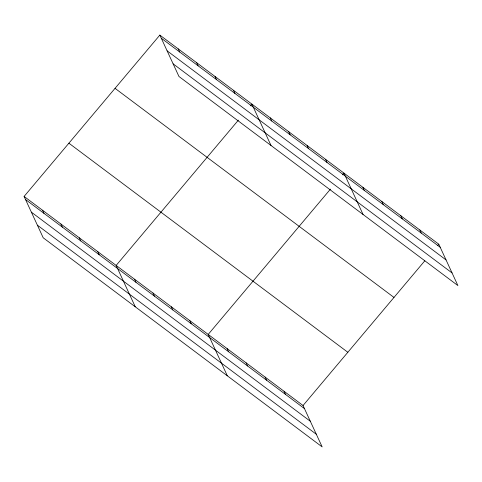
<?xml version="1.0" encoding="UTF-8"?>
<svg xmlns="http://www.w3.org/2000/svg" width="482" height="482" viewBox="0 0 482 482"><rect width="100%" height="100%" fill="white"/><g stroke="black" fill="none" stroke-linecap="round" stroke-linejoin="round"><path stroke-width="0.72" d="M24.1 196.427L303.039 405.519L322.163 446.898L43.217 237.801L24.1 196.427L159.837 35.102L438.783 244.199L457.9 285.573L178.961 76.481L159.837 35.102M238.403 120.132L116.15 265.425L135.267 306.805M250.447 105.823L251.887 104.106L271.011 145.48M330.453 189.131L208.2 334.43L227.323 375.803M342.497 174.821L343.943 173.104L363.06 214.484M303.039 405.519L424.811 260.798M437.819 245.344L438.783 244.199M161.271 38.199L440.211 247.296M167.109 50.833L446.049 259.925M173.122 63.847L452.062 272.939M115.047 88.339L393.987 297.436M68.896 143.19L347.835 352.282M25.534 199.524L304.473 408.616M31.366 212.158L310.312 421.25M37.379 225.172L316.325 434.264M419.816 229.98L421.244 233.077M400.843 215.761L402.277 218.858M381.877 201.542L383.311 204.639M362.91 187.323L364.338 190.42M325.531 159.307L326.965 162.404M307.118 145.504L308.552 148.601M288.712 131.707L290.14 134.803M270.3 117.903L271.734 121M233.481 90.303L234.909 93.4M215.068 76.505L216.502 79.602M196.662 62.702L198.09 65.799M178.25 48.905L179.684 52.002M284.073 391.3L285.507 394.397M265.106 377.087L266.54 380.184M246.139 362.868L247.567 365.965M227.173 348.649L228.601 351.746M189.794 320.626L191.221 323.723M171.381 306.829L172.815 309.926M152.969 293.026L154.403 296.123M134.562 279.229L135.99 282.325M97.744 251.628L99.172 254.725M79.331 237.825L80.759 240.922M60.919 224.028L62.353 227.124M42.512 210.224L43.94 213.321"/></g></svg>
